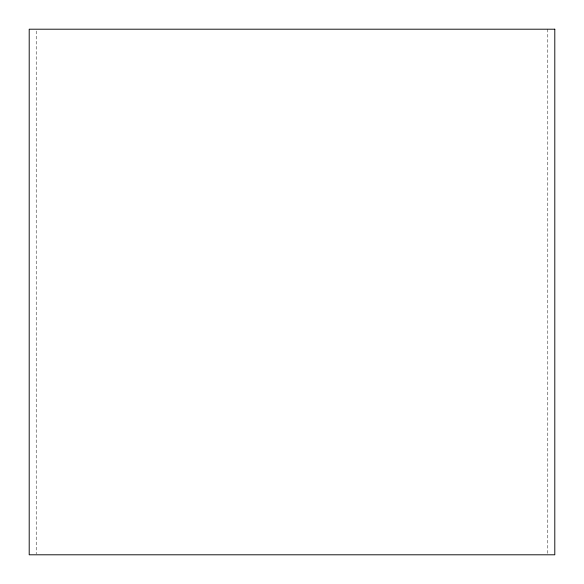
<?xml version="1.0" encoding="UTF-8"?>
<svg xmlns="http://www.w3.org/2000/svg" width="584" height="584" viewBox="0 0 584 584"><rect width="100%" height="100%" fill="white"/><g stroke="black" fill="none" stroke-linecap="round" stroke-linejoin="round"><path stroke-width="0.44" stroke-dasharray="2.92 2.19" d="M547.792 29.2L547.792 553.887M36.208 31.025L36.208 553.887"/><path stroke-width="0.88" d="M554.8 29.2L29.2 29.2L29.2 554.8L554.8 554.8L554.8 29.2"/></g></svg>
